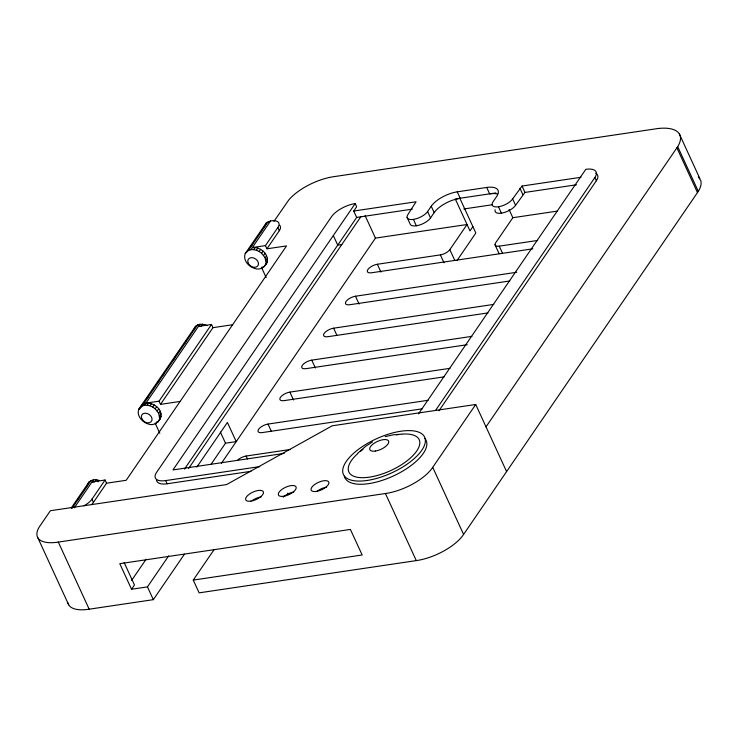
<?xml version="1.0" encoding="UTF-8"?>
<svg xmlns="http://www.w3.org/2000/svg" width="738" height="738" viewBox="0 0 738 738"><rect width="100%" height="100%" fill="white"/><g stroke="black" fill="none" stroke-linecap="round" stroke-linejoin="round"><path stroke-width="1.11" d="M87.167 485.881C87.822 480.392 94.409 478.602 98.957 480.373L97.988 481.794M207.203 325.642C203.605 323.761 198.771 323.475 195.561 326.288L138.836 409.083C136.299 415.466 141.964 421.933 147.803 423.861C154.085 426.555 159.316 421.859 161.05 416.232C162.508 405.411 143.043 396.841 139.648 409.166M157.618 422.404L160.404 418.446L161.05 416.232M193.587 330.329L195.561 326.288M266.27 222.941L245.256 253.531C242.719 259.914 248.383 266.381 254.223 268.309C260.505 271.003 265.735 266.317 267.479 260.68C267.839 252.949 259.748 246.732 252.359 247.562L265.449 245.616L277.839 227.507A15.489 6.467 -24.7 0 0 270.588 220.93L266.27 222.941L264.287 226.981M264.038 266.852L266.824 262.894L267.479 260.68M71.282 507.938L89.141 481.831M78.237 498.925L79.51 497.061M140.949 407.265L142.249 405.365M146.142 399.673L148.098 396.823M157.194 383.52L159.14 380.67M163.043 374.969L164.343 373.068M173.439 359.775L175.386 356.924M184.491 343.622L186.437 340.771M250.957 246.464L252.23 244.61M260.486 232.553L261.75 230.69M71.937 508.491L91.069 480.53M138.836 409.083L142.093 405.946L197.489 324.978M245.256 253.531L248.512 250.394L268.198 221.631M74.317 507.809L93.458 479.82M142.093 405.946L144.482 405.245L199.878 324.268M248.512 250.394L250.902 249.693L270.588 220.93M95.174 481.194L96.152 479.774M144.482 405.245L147.176 405.19L148.633 403.059M202.572 324.222L201.114 326.353L198.421 326.399L211.511 324.462L212.978 327.654L160.497 404.369L159.03 401.168L211.511 324.462M250.902 249.693L253.595 249.647L255.053 247.516M273.992 221.299L288.761 199.989A38.062 15.904 -24.7 0 1 333.927 176.65L657.77 128.55A44.843 18.736 -24.7 0 1 677.715 146.641L698.296 191.373L463.584 534.441A38.062 15.904 -24.7 0 1 416.287 560.603L199.131 592.854L193.255 580.077L214.223 549.423M147.176 405.19L149.98 405.799L151.438 403.668M253.595 249.647L256.4 250.247L257.857 248.116M149.98 405.799L152.711 407.016L154.168 404.885M256.4 250.247L259.139 251.474L260.597 249.343M84.012 505.779A15.489 6.467 -24.7 0 0 91.964 499.183L105.082 480.014L106.558 483.205L93.431 502.384A15.489 6.467 -24.7 0 1 91.484 504.654M159.593 418.363L158.707 413.372L155.183 408.778L156.641 406.647M266.021 262.811L265.126 257.82L261.612 253.226L263.069 251.095M265.449 245.616L266.916 248.817L279.305 230.699A15.489 6.467 -24.7 0 0 279.601 225.247M157.231 410.937L158.688 408.806M263.651 255.394L265.108 253.263M158.707 413.372L160.164 411.241M265.126 257.82L266.584 255.689M159.509 415.9L160.967 413.769M265.938 260.348L267.396 258.217M155.69 423.713L157.148 421.582M262.11 268.162L263.088 266.741M184.509 469.073L356.685 217.424L353.742 211.031L356.657 206.769L355.19 203.577L172.96 469.931L284.241 453.4M188.605 468.464L360.771 216.815M196.825 467.136L227.405 422.44L236.225 441.61L225.505 443.197L211.188 464.119M131.613 580.428L146.142 559.192M193.255 580.077L362.164 554.985L350.402 529.432L119.787 563.684L131.548 589.247L134.464 584.985L124.113 562.485M221.363 463.335L375.448 238.116L467.043 224.509L449.829 249.665A7.74 3.238 -24.7 0 1 440.374 254.896L377.349 264.259A7.74 3.238 -24.7 0 0 367.893 269.49A7.74 3.238 -24.7 0 0 371.518 272.783L532.808 248.826M131.548 589.247L147.452 586.876L168.651 555.889M67.914 602.845A38.062 15.904 -24.7 0 0 89.169 609.191L153.329 599.662L184.454 554.164M353.742 211.031L416.075 201.769L407.966 214.463A11.614 4.852 -24.7 0 0 413.409 219.398A11.614 4.852 -24.7 0 0 427.597 211.548L431.241 206.225A21.291 8.893 -24.7 0 1 457.246 191.834L486.693 187.461A21.291 8.893 -24.7 0 1 496.665 196.502L493.021 201.834A11.614 4.852 -24.7 0 0 498.464 206.769L501.397 213.153M407.099 217.461L410.033 223.854A11.614 4.852 -24.7 0 0 419.036 225.191A11.614 4.852 -24.7 0 0 430.531 217.941L434.184 212.609A21.291 8.893 -24.7 0 1 452.698 200.136L460.189 198.218L457.246 191.834M454.968 199.408L455.281 198.946L469.977 230.902L472.892 226.64M457.006 260.551L475.835 233.033L459.617 197.784M498.464 206.769A11.614 4.852 -24.7 0 0 512.642 198.919L522.034 186.041L580.963 177.286M495.161 209.823A11.614 4.852 -24.7 0 0 502.716 212.913A11.614 4.852 -24.7 0 0 515.585 205.302L524.967 192.424L576.498 184.777M557.061 211.142L512.836 217.71L495.622 242.867A7.74 3.238 -24.7 0 0 499.248 246.151L502.421 253.033M418.511 413.852L585.806 169.325A19.354 8.09 -24.7 0 1 594.874 177.544L596.35 180.745L438.962 410.78M435.549 410.429L594.874 177.544M475.724 404.479L332.201 425.798L226.621 484.552L50.387 510.724L40.175 525.64A38.062 15.904 -24.7 0 0 58.311 542.089L385.43 493.51A38.062 15.904 -24.7 0 0 432.717 467.339L475.724 404.479L506.591 471.582M486.01 426.85L677.715 146.641M265.495 264.721L266.824 262.894M159.076 420.273L160.404 418.446M357.506 453.446L365.688 446.296L372.469 441.933M385.218 436.619L393.179 434.83L401.74 434.119M456.269 198.808L495.871 192.922M356.685 217.424L412.293 209.158M463.815 208.983L492.301 204.749M266.916 248.817L286.547 245.902L126.18 480.29L106.558 483.205M341.823 244.518L337.736 245.127L333.327 235.533M499.248 246.151L537.624 240.459M509.81 280.957L349.655 304.748A7.74 3.238 -24.7 0 1 346.021 301.455A7.74 3.238 -24.7 0 1 355.485 296.224L516.775 272.267M212.978 327.654L232.608 324.738M487.938 312.921L327.783 336.712A7.74 3.238 -24.7 0 1 324.157 333.419A7.74 3.238 -24.7 0 1 333.613 328.189L493.768 304.397M467.209 344.711L305.919 368.668A7.74 3.238 -24.7 0 1 302.285 365.384A7.74 3.238 -24.7 0 1 311.75 360.144L471.905 336.362M145.939 403.114L159.03 401.168M160.497 404.369L180.118 401.454M444.202 376.85L284.047 400.633A7.74 3.238 -24.7 0 1 280.422 397.339A7.74 3.238 -24.7 0 1 289.877 392.109L450.032 368.327M422.339 408.806L262.184 432.597A7.74 3.238 -24.7 0 1 258.558 429.304A7.74 3.238 -24.7 0 1 268.014 424.073L428.169 400.282M237.664 460.134A7.74 3.238 -24.7 0 1 246.141 456.038L290.44 449.451M105.082 480.014L92.001 481.951L94.695 481.905M355.19 203.577A19.354 8.09 -24.7 0 0 331.546 216.658L156.604 472.357A19.354 8.09 -24.7 0 0 165.672 480.586L259.748 466.61M156.53 479.442A19.354 8.09 -24.7 0 0 167.148 483.777L251.021 471.324M259.139 251.474L261.612 253.226M152.711 407.016L155.183 408.778M698.351 176.779L700.796 180.69A44.843 18.736 -24.7 0 1 698.296 191.373M679.301 133.855L699.873 178.587M676.884 147.858L697.465 192.59M522.034 186.041L524.967 192.424M519.939 188.264L522.873 194.657M512.642 198.919L515.585 205.302M509.072 209.527L512.836 217.71M486.693 187.461L489.626 193.845A21.291 8.893 -24.7 0 1 497.55 194.085M495.041 244.868L499.109 253.715M431.241 206.225L434.184 212.609M449.829 249.665L454.802 260.477M427.597 211.548L430.531 217.941M440.374 254.896L443.99 262.765M413.409 219.398L416.352 225.791M365.098 215.616L375.448 238.116M377.349 264.259L380.965 272.128M355.485 296.224L359.102 304.084M432.717 467.339L463.584 534.441M333.613 328.189L336.777 335.07M277.839 227.507L279.305 230.699M385.43 493.51L416.287 560.603M311.75 360.144L315.366 368.013M261.427 267.267L266.16 277.562M289.877 392.109L293.493 399.978M268.014 424.073L271.178 430.955M246.141 456.038L247.498 458.981M220.394 432.099L225.505 443.197M155.22 423.28L159.814 433.271M165.672 480.586L167.148 483.777M147.452 586.876L153.329 599.662M91.964 499.183L93.431 502.384M58.311 542.089L89.169 609.191M37.822 537.725L68.689 604.828M402.173 434.129A38.708 16.181 -24.7 0 1 413.529 454.959A38.708 16.181 -24.7 0 1 361.666 477.689A38.708 16.181 -24.7 0 1 357.736 453.602M360.255 451.471A38.708 16.181 -24.7 0 1 362.995 449.396M396.444 434.894A38.708 16.181 -24.7 0 1 398.612 434.534M595.732 173.236A19.354 8.09 -24.7 0 1 596.35 180.745M287.571 493.205A34.677 14.492 -24.7 0 1 289.333 494.423M317.644 490.881A9.677 4.041 -24.7 0 1 326.547 487.163M283.235 497.144A9.677 4.041 -24.7 0 1 293.835 492.015M252.221 500.595A9.677 4.041 -24.7 0 1 261.123 496.877M424.848 438.39A44.714 18.69 -24.7 0 1 394.092 475.65A44.714 18.69 -24.7 0 1 344.36 476.204M248.217 263.208A5.803 4.327 34.4 0 0 257.488 266.261A5.803 4.327 34.4 0 0 253.669 257.959A5.803 4.327 34.4 0 0 248.217 263.208M141.797 418.75A5.803 4.327 34.4 0 0 151.069 421.813A5.803 4.327 34.4 0 0 147.249 413.511A5.803 4.327 34.4 0 0 141.797 418.75M316.325 491.425A9.677 4.041 -24.7 0 0 328.871 482.384A9.677 4.041 -24.7 0 0 314.711 484.488A9.677 4.041 -24.7 0 0 316.325 491.425M250.902 501.139A9.677 4.041 -24.7 0 0 263.448 492.098A9.677 4.041 -24.7 0 0 249.287 494.202A9.677 4.041 -24.7 0 0 250.902 501.139M283.613 496.287A9.677 4.041 -24.7 0 0 296.159 487.237A9.677 4.041 -24.7 0 0 281.999 489.349A9.677 4.041 -24.7 0 0 283.613 496.287M375.328 451.056A10.323 4.317 -24.7 0 0 388.714 441.407A10.323 4.317 -24.7 0 0 373.603 443.649A10.323 4.317 -24.7 0 0 375.328 451.056M367.192 480.456A44.714 18.69 -24.7 0 0 425.171 438.676A44.714 18.69 -24.7 0 0 359.729 448.4A44.714 18.69 -24.7 0 0 367.192 480.456"/></g></svg>
